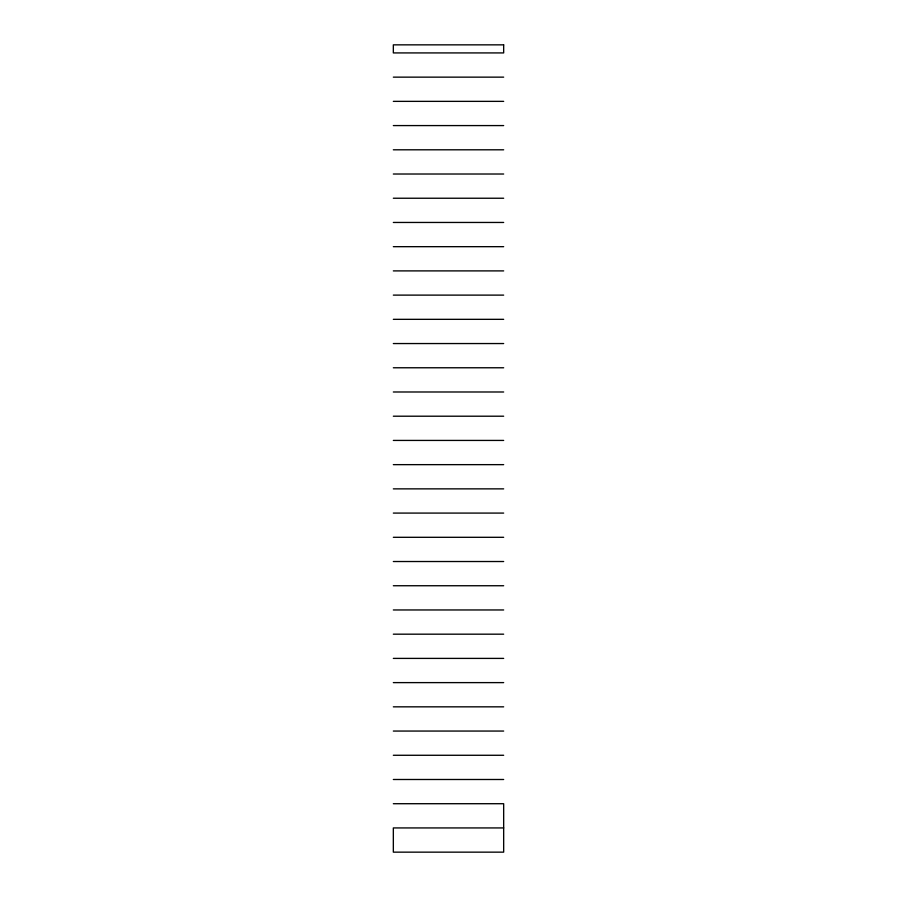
<?xml version="1.0" encoding="UTF-8"?>
<svg xmlns="http://www.w3.org/2000/svg" width="897" height="897" viewBox="0 0 897 897"><rect width="100%" height="100%" fill="white"/><g stroke="black" fill="none" stroke-linecap="round" stroke-linejoin="round"><path stroke-width="1.35" d="M393.335 77.142L503.666 77.142M393.335 101.361L503.666 101.361M393.335 125.58L503.666 125.58M393.335 149.799L503.666 149.799M393.335 174.018L503.666 174.018M393.335 198.237L503.666 198.237M393.335 222.456L503.666 222.456M393.335 246.675L503.666 246.675M393.335 270.894L503.666 270.894M393.335 295.113L503.666 295.113M393.335 319.332L503.666 319.332M393.335 343.551L503.666 343.551M393.335 367.77L503.666 367.77M393.335 391.989L503.666 391.989M393.335 416.208L503.666 416.208M393.335 440.427L503.666 440.427M393.335 464.646L503.666 464.646M393.335 488.865L503.666 488.865M393.335 513.084L503.666 513.084M393.335 537.303L503.666 537.303M393.335 561.522L503.666 561.522M393.335 585.741L503.666 585.741M393.335 609.96L503.666 609.96M393.335 634.179L503.666 634.179M393.335 658.398L503.666 658.398M393.335 682.617L503.666 682.617M393.335 706.836L503.666 706.836M393.335 731.055L503.666 731.055M393.335 755.274L503.666 755.274M393.335 779.493L503.666 779.493M393.335 803.712L503.666 803.712L503.666 852.15L393.335 852.15L393.335 827.931L503.666 827.931M503.666 44.85L393.335 44.85L393.335 52.923L503.666 52.923L503.666 44.85"/></g></svg>
